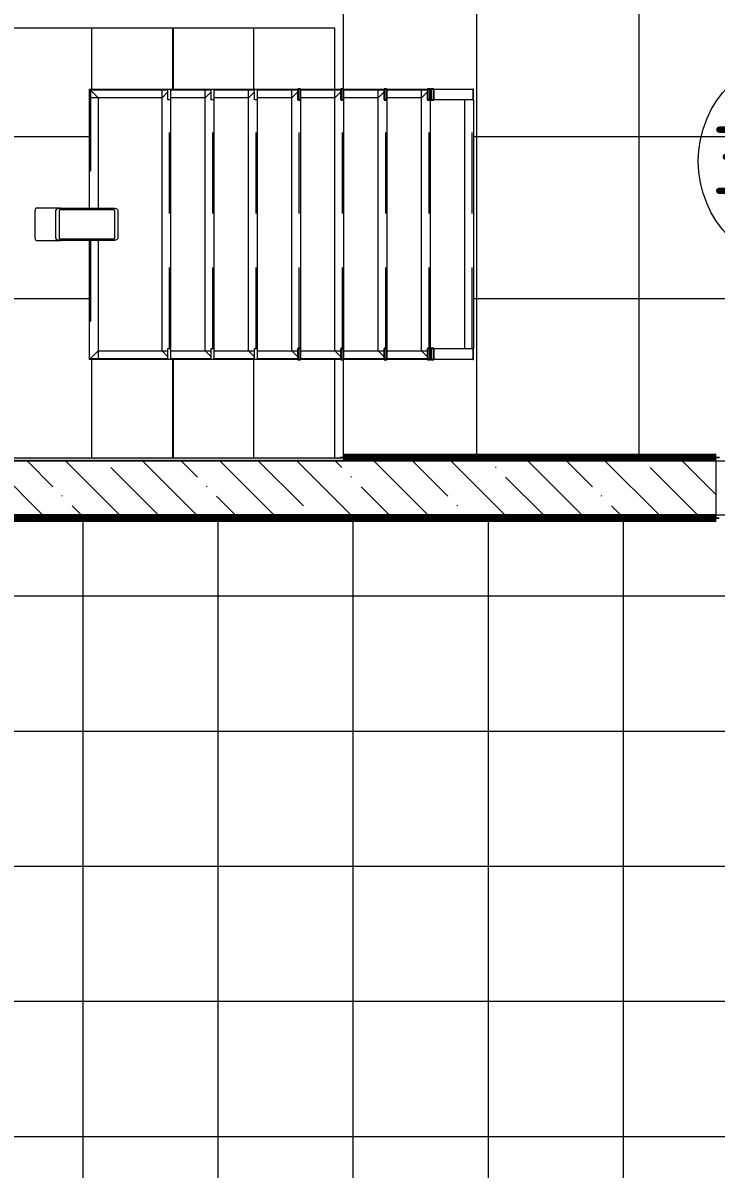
# Model space of a CAD drawing. Header units: millimetres. Extents: x 97 to 215964, y -4577 to 60645.
# Drawn here: x 63293 to 65858, y 52255 to 56495 of the extents above; entities that cross this region are included whole.
import ezdxf

# ---------------------------------------------------------------- set-up
doc = ezdxf.new("R2010")
doc.units = ezdxf.units.MM
for name, pattern in [('ADSK_Линия сетки', [2500, 2000, -250, 0, -250]), ('ADSK_Невидимые', [500, 300, -200]), ('ADSK_Невидимые_2_', [500, 300, -200])]:
    doc.linetypes.add(name, pattern=pattern)
for name, color, linetype, lineweight in [('A-AREA-____-IDEN', 2, 'Continuous', 20), ('A-FLOR-____-OTLN', 192, 'Continuous', 9), ('A-FLOR-____-PATT', 8, 'Continuous', 9), ('A-GENM-____-HDLN', 13, 'ADSK_Невидимые_2_', 9), ('A-GENM-____-MCUT', 13, 'Continuous', 9), ('A-GENM-____-OTLN', 13, 'Continuous', 9), ('A-WALL-____-MCUT', 113, 'Continuous', 9), ('A-WALL-____-PATT', 111, 'Continuous', 9), ('I-WALL-____-OTLN', 2, 'Continuous', 9), ('S-GRID-____-OTLN', 1, 'Continuous', 9), ('S-STRS-____-OTLN', 31, 'Continuous', 9)]:
    doc.layers.add(name, color=color, linetype=linetype, lineweight=lineweight)
doc.styles.add('GOST Common', font='GOST_Common.ttf', dxfattribs={"width": 0.9, "height": 250})
pattern_1 = [(0, (5650, 54875), (0, 600), []), (90, (5650, 54875), (-600, 4e-14), [])]

# ---------------------------------------------------------------- blocks, each defined once
blk = doc.blocks.new('ОМ_Труба_ГОСТ 8639-82 - ОМ_Труба_ГОСТ 8639-82-25160815-О_АИ_ПП_8_400_Целиком')
at = {"layer": 'A-GENM-____-OTLN', "color": 90}
for p, q in [((76465, 54948.6), (76465, 54859.4)), ((76474, 54953.3), (76576, 54953.3)), ((76585, 54859.4), (76585, 54948.6)), ((76474, 54876.6), (76576, 54876.6)), ((76465, 54664.8), (76465, 54859.4)), ((76471, 54859.4), (76471, 54664.8)), ((76576, 54865.2), (76474, 54865.2)), ((76579, 54664.8), (76579, 54859.4)), ((76585, 54859.4), (76585, 54664.8)), ((76474, 54659.1), (76576, 54659.1)), ((76576, 54647.6), (76474, 54647.6))]:
    blk.add_line(p, q, dxfattribs=at)
at = {"layer": 'A-GENM-____-OTLN', "color": 90, "flags": 128}
for points in [[(76465, 54859.4), (76465.2, 54862.8), (76465.7, 54866), (76466.5, 54869), (76467.6, 54871.6), (76469, 54873.7), (76470.6, 54875.3), (76472.2, 54876.3), (76474, 54876.6)], [(76576, 54876.6), (76577.8, 54876.3), (76579.4, 54875.3), (76581, 54873.7), (76582.4, 54871.6), (76583.5, 54869), (76584.3, 54866), (76584.8, 54862.8), (76585, 54859.4)], [(76474, 54865.2), (76473.4, 54865), (76472.9, 54864.7), (76472.3, 54864.2), (76471.9, 54863.5), (76471.5, 54862.6), (76471.2, 54861.6), (76471.1, 54860.5), (76471, 54859.4)], [(76579, 54859.4), (76578.9, 54860.5), (76578.8, 54861.6), (76578.5, 54862.6), (76578.1, 54863.5), (76577.7, 54864.2), (76577.1, 54864.7), (76576.6, 54865), (76576, 54865.2)], [(76474, 54647.6), (76472.2, 54648), (76470.6, 54648.9), (76469, 54650.5), (76467.6, 54652.7), (76466.5, 54655.3), (76465.7, 54658.2), (76465.2, 54661.5), (76465, 54664.8)], [(76471, 54664.8), (76471.1, 54663.7), (76471.2, 54662.6), (76471.5, 54661.6), (76471.9, 54660.8), (76472.3, 54660), (76472.9, 54659.5), (76473.4, 54659.2), (76474, 54659.1)], [(76585, 54664.8), (76584.8, 54661.5), (76584.3, 54658.2), (76583.5, 54655.3), (76582.4, 54652.7), (76581, 54650.5), (76579.4, 54648.9), (76577.8, 54648), (76576, 54647.6)], [(76576, 54659.1), (76576.6, 54659.2), (76577.1, 54659.5), (76577.7, 54660), (76578.1, 54660.8), (76578.5, 54661.6), (76578.8, 54662.6), (76578.9, 54663.7), (76579, 54664.8)]]:
    blk.add_lwpolyline(points, dxfattribs=at)
at = {"layer": 'A-GENM-____-OTLN', "color": 90}
for centre, start_param, end_param in [((76474, 54948.6), 1.570796, 3.141593), ((76576, 54948.6), 0, 1.570796)]:
    blk.add_ellipse(centre, major_axis=(9, 0), ratio=0.524097, start_param=start_param, end_param=end_param, dxfattribs=at)
blk = doc.blocks.new('ОМ_Уголок_ГОСТ 8509-93 - ОМ_Уголок_ГОСТ 8509-93-25102386-О_АИ_ПП_8_400_Целиком')
at = {"layer": 'A-GENM-____-HDLN', "color": 90, "linetype": 'ADSK_Невидимые'}
for p, q in [((4, -4), (440, -4)), ((560, -4), (996, -4))]:
    blk.add_line(p, q, dxfattribs=at)
at = {"layer": 'A-GENM-____-OTLN', "color": 90}
for p, q in [((440, 0), (0, 0)), ((32, -32), (0, 0)), ((32, -32), (440, -32)), ((1000, 0), (560, 0)), ((560, -32), (1000, -32)), ((1000, -32), (1000, 0))]:
    blk.add_line(p, q, dxfattribs=at)
blk = doc.blocks.new('ОМ_Уголок_ГОСТ 8509-93 - ОМ_Уголок_ГОСТ 8509-93-V1-О_АИ_ПП_8_400_Целиком')
at = {"layer": 'A-GENM-____-HDLN', "color": 90, "linetype": 'ADSK_Невидимые'}
blk.add_line((40, -4), (960, -4), dxfattribs=at)
at = {"layer": 'A-GENM-____-OTLN', "color": 90}
for p, q in [((32, -32), (10, -10)), ((32, -32), (1000, -32)), ((960, 0), (40, 0)), ((1000, -32), (1000, -10))]:
    blk.add_line(p, q, dxfattribs=at)
blk = doc.blocks.new('ОМ_Уголок_ГОСТ 8509-93 - ОМ_Уголок_ГОСТ 8509-93-25102387-О_АИ_ПП_8_400_Целиком')
at = {"layer": 'A-GENM-____-HDLN', "color": 90, "linetype": 'ADSK_Невидимые'}
blk.add_line((10, -4), (296, -4), dxfattribs=at)
at = {"layer": 'A-GENM-____-OTLN', "color": 90}
for p, q in [((300, 0), (10, 0)), ((32, -32), (10, -10)), ((32, -32), (300, -32)), ((300, -32), (300, 0))]:
    blk.add_line(p, q, dxfattribs=at)
blk = doc.blocks.new('ОМ_Уголок_ГОСТ 8509-93 - ОМ_Уголок_ГОСТ 8509-93-V2-О_АИ_ПП_8_400_Целиком')
at = {"layer": 'A-GENM-____-HDLN', "color": 90, "linetype": 'ADSK_Невидимые'}
blk.add_line((4, -4), (290, -4), dxfattribs=at)
at = {"layer": 'A-GENM-____-OTLN', "color": 90}
for p, q in [((290, 0), (0, 0)), ((32, -32), (0, 0)), ((32, -32), (290, -32))]:
    blk.add_line(p, q, dxfattribs=at)
blk = doc.blocks.new('ОМ_Уголок_ГОСТ 8509-93 - ОМ_Уголок_ГОСТ 8509-93-V3-О_АИ_ПП_8_400_Целиком')
at = {"layer": 'A-GENM-____-HDLN', "color": 90, "linetype": 'ADSK_Невидимые'}
blk.add_line((10, -4), (160, -4), dxfattribs=at)
at = {"layer": 'A-GENM-____-OTLN', "color": 90}
for p, q in [((160, 0), (10, 0)), ((32, -32), (10, -10)), ((32, -32), (160, -32))]:
    blk.add_line(p, q, dxfattribs=at)
blk = doc.blocks.new('ОМ_Уголок_ГОСТ 8509-93 - ОМ_Уголок_ГОСТ 8509-93-V4-О_АИ_ПП_8_400_Целиком')
at = {"layer": 'A-GENM-____-HDLN', "color": 90, "linetype": 'ADSK_Невидимые'}
blk.add_line((140, -4), (290, -4), dxfattribs=at)
at = {"layer": 'A-GENM-____-OTLN', "color": 90}
for p, q in [((290, 0), (140, 0)), ((140, -32), (290, -32))]:
    blk.add_line(p, q, dxfattribs=at)
blk = doc.blocks.new('ОМ_Уголок_ГОСТ 8509-93 - ОМ_Уголок_ГОСТ 8509-93-V5-О_АИ_ПП_8_400_Целиком')
at = {"layer": 'A-GENM-____-HDLN', "color": 90, "linetype": 'ADSK_Невидимые'}
blk.add_line((40, -4), (960, -4), dxfattribs=at)
at = {"layer": 'A-GENM-____-OTLN', "color": 90}
for p, q in [((960, 0), (40, 0)), ((40, -32), (960, -32))]:
    blk.add_line(p, q, dxfattribs=at)
blk = doc.blocks.new('ОМ_Уголок_ГОСТ 8509-93 - ОМ_Уголок_ГОСТ 8509-93-V6-О_АИ_ПП_8_400_Целиком')
at = {"layer": 'A-GENM-____-HDLN', "color": 90, "linetype": 'ADSK_Невидимые'}
blk.add_line((157.7, -4), (160, -4), dxfattribs=at)
at = {"layer": 'A-GENM-____-OTLN', "color": 90}
for p, q in [((160, 0), (157.7, 0)), ((157.7, -32), (160, -32))]:
    blk.add_line(p, q, dxfattribs=at)
blk = doc.blocks.new('ОМ_Уголок_ГОСТ 8509-93 - ОМ_Уголок_ГОСТ 8509-93-V7-О_АИ_ПП_8_400_Целиком')
at = {"layer": 'A-GENM-____-HDLN', "color": 90, "linetype": 'ADSK_Невидимые'}
blk.add_line((140, -4), (142.3, -4), dxfattribs=at)
at = {"layer": 'A-GENM-____-OTLN', "color": 90}
for p, q in [((142.3, 0), (140, 0)), ((140, -32), (142.3, -32))]:
    blk.add_line(p, q, dxfattribs=at)
blk = doc.blocks.new('ОМ_Полоса_Трапеция прямоугольная_Прокат_ГОСТ 103-2006 - ОМ_Полоса_Трапеция прямоугольная_Прокат_ГОСТ 103-2006-25167889-О_АИ_ПП_8_400_Целиком')
at = {"layer": 'A-GENM-____-OTLN', "color": 90}
for p, q in [((76025, 54462.1), (76065, 54462.1)), ((76025, 54452.1), (76025, 54462.1)), ((76065, 54452.1), (76025, 54452.1)), ((76065, 54462.1), (76065, 54452.1))]:
    blk.add_line(p, q, dxfattribs=at)
blk = doc.blocks.new('ОМ_Полоса_Трапеция прямоугольная_Прокат_ГОСТ 103-2006 - ОМ_Полоса_Трапеция прямоугольная_Прокат_ГОСТ 103-2006-V8-О_АИ_ПП_8_400_Целиком')
at = {"layer": 'A-GENM-____-MCUT', "color": 130, "lineweight": 25}
for p, q in [((76065, 53982.1), (76025, 53982.1)), ((76025, 53982.1), (76025, 53972.1)), ((76065, 53972.1), (76065, 53982.1)), ((76025, 53972.1), (76065, 53972.1))]:
    blk.add_line(p, q, dxfattribs=at)
blk = doc.blocks.new('ОМ_Полоса_Трапеция прямоугольная_Прокат_ГОСТ 103-2006 - ОМ_Полоса_Трапеция прямоугольная_Прокат_ГОСТ 103-2006-V9-О_АИ_ПП_8_400_Целиком')
at = {"layer": 'A-GENM-____-MCUT', "color": 130, "lineweight": 25}
for p, q in [((76065, 53822.1), (76025, 53822.1)), ((76025, 53822.1), (76025, 53812.1)), ((76025, 53812.1), (76065, 53812.1)), ((76065, 53812.1), (76065, 53822.1))]:
    blk.add_line(p, q, dxfattribs=at)
blk = doc.blocks.new('ОМ_Полоса_Трапеция прямоугольная_Прокат_ГОСТ 103-2006 - ОМ_Полоса_Трапеция прямоугольная_Прокат_ГОСТ 103-2006-V10-О_АИ_ПП_8_400_Целиком')
at = {"layer": 'A-GENM-____-MCUT', "color": 130, "lineweight": 25}
for p, q in [((76065, 53662.1), (76025, 53662.1)), ((76025, 53662.1), (76025, 53652.1)), ((76025, 53652.1), (76065, 53652.1)), ((76065, 53652.1), (76065, 53662.1))]:
    blk.add_line(p, q, dxfattribs=at)
blk = doc.blocks.new('ОМ_Полоса_Трапеция прямоугольная_Прокат_ГОСТ 103-2006 - ОМ_Полоса_Трапеция прямоугольная_Прокат_ГОСТ 103-2006-V11-О_АИ_ПП_8_400_Целиком')
at = {"layer": 'A-GENM-____-MCUT', "color": 130, "lineweight": 25}
for p, q in [((76065, 53502.1), (76025, 53502.1)), ((76025, 53502.1), (76025, 53492.1)), ((76025, 53492.1), (76065, 53492.1)), ((76065, 53492.1), (76065, 53502.1))]:
    blk.add_line(p, q, dxfattribs=at)
blk = doc.blocks.new('ОМ_Полоса_Прокат_ГОСТ 103-2006 - ОМ_Полоса_Прокат_ГОСТ 103-2006-25164144-О_АИ_ПП_8_400_Целиком')
at = {"layer": 'A-GENM-____-OTLN', "color": 90}
for p, q in [((76025, 53333.6), (76025, 53332.1)), ((76025, 53332.1), (76065, 53332.1)), ((76065, 53332.1), (76065, 53333.6))]:
    blk.add_line(p, q, dxfattribs=at)
blk = doc.blocks.new('ОМ_Полоса_Прокат_ГОСТ 103-2006 - ОМ_Полоса_Прокат_ГОСТ 103-2006-37318159-О_АИ_ПП_8_400_Целиком')
at = {"layer": 'A-GENM-____-MCUT', "color": 130, "lineweight": 25}
for p, q in [((76065, 53489.8), (76025, 53489.8)), ((76025, 53489.8), (76025, 53478.1)), ((76025, 53478.1), (76065, 53478.1)), ((76065, 53478.1), (76065, 53489.8))]:
    blk.add_line(p, q, dxfattribs=at)
at = {"layer": 'A-GENM-____-OTLN', "color": 90}
for p, q in [((76025, 53333.6), (76025, 53478.1)), ((76065, 53478.1), (76065, 53333.6)), ((76065, 53333.6), (76025, 53333.6))]:
    blk.add_line(p, q, dxfattribs=at)
blk = doc.blocks.new('ОМ_Полоса_Трапеция прямоугольная_Прокат_ГОСТ 103-2006 - ОМ_Полоса_Трапеция прямоугольная_Прокат_ГОСТ 103-2006-25167845-О_АИ_ПП_8_400_Целиком')
at = {"layer": 'A-GENM-____-OTLN', "color": 90}
for p, q in [((76985, 54452.1), (76985, 54462.1)), ((76985, 54462.1), (77025, 54462.1)), ((77025, 54452.1), (76985, 54452.1)), ((77025, 54462.1), (77025, 54452.1))]:
    blk.add_line(p, q, dxfattribs=at)
blk = doc.blocks.new('ОМ_Полоса_Трапеция прямоугольная_Прокат_ГОСТ 103-2006 - ОМ_Полоса_Трапеция прямоугольная_Прокат_ГОСТ 103-2006-V12-О_АИ_ПП_8_400_Целиком')
at = {"layer": 'A-GENM-____-MCUT', "color": 130, "lineweight": 25}
for p, q in [((76985, 53982.1), (76985, 53972.1)), ((77025, 53982.1), (76985, 53982.1)), ((77025, 53972.1), (77025, 53982.1)), ((76985, 53972.1), (77025, 53972.1))]:
    blk.add_line(p, q, dxfattribs=at)
blk = doc.blocks.new('ОМ_Полоса_Трапеция прямоугольная_Прокат_ГОСТ 103-2006 - ОМ_Полоса_Трапеция прямоугольная_Прокат_ГОСТ 103-2006-V13-О_АИ_ПП_8_400_Целиком')
at = {"layer": 'A-GENM-____-MCUT', "color": 130, "lineweight": 25}
for p, q in [((76985, 53822.1), (76985, 53812.1)), ((77025, 53822.1), (76985, 53822.1)), ((76985, 53812.1), (77025, 53812.1)), ((77025, 53812.1), (77025, 53822.1))]:
    blk.add_line(p, q, dxfattribs=at)
blk = doc.blocks.new('ОМ_Полоса_Трапеция прямоугольная_Прокат_ГОСТ 103-2006 - ОМ_Полоса_Трапеция прямоугольная_Прокат_ГОСТ 103-2006-V14-О_АИ_ПП_8_400_Целиком')
at = {"layer": 'A-GENM-____-MCUT', "color": 130, "lineweight": 25}
for p, q in [((76985, 53662.1), (76985, 53652.1)), ((77025, 53662.1), (76985, 53662.1)), ((76985, 53652.1), (77025, 53652.1)), ((77025, 53652.1), (77025, 53662.1))]:
    blk.add_line(p, q, dxfattribs=at)
blk = doc.blocks.new('ОМ_Полоса_Трапеция прямоугольная_Прокат_ГОСТ 103-2006 - ОМ_Полоса_Трапеция прямоугольная_Прокат_ГОСТ 103-2006-V15-О_АИ_ПП_8_400_Целиком')
at = {"layer": 'A-GENM-____-MCUT', "color": 130, "lineweight": 25}
for p, q in [((76985, 53502.1), (76985, 53492.1)), ((77025, 53502.1), (76985, 53502.1)), ((76985, 53492.1), (77025, 53492.1)), ((77025, 53492.1), (77025, 53502.1))]:
    blk.add_line(p, q, dxfattribs=at)
blk = doc.blocks.new('ОМ_Полоса_Прокат_ГОСТ 103-2006 - ОМ_Полоса_Прокат_ГОСТ 103-2006-25164100-О_АИ_ПП_8_400_Целиком')
at = {"layer": 'A-GENM-____-OTLN', "color": 90}
for p, q in [((76985, 53333.6), (76985, 53332.1)), ((76985, 53332.1), (77025, 53332.1)), ((77025, 53332.1), (77025, 53333.6))]:
    blk.add_line(p, q, dxfattribs=at)
blk = doc.blocks.new('ОМ_Полоса_Прокат_ГОСТ 103-2006 - ОМ_Полоса_Прокат_ГОСТ 103-2006-37318203-О_АИ_ПП_8_400_Целиком')
at = {"layer": 'A-GENM-____-MCUT', "color": 130, "lineweight": 25}
for p, q in [((76985, 53489.8), (76985, 53478.1)), ((77025, 53489.8), (76985, 53489.8)), ((76985, 53478.1), (77025, 53478.1)), ((77025, 53478.1), (77025, 53489.8))]:
    blk.add_line(p, q, dxfattribs=at)
at = {"layer": 'A-GENM-____-OTLN', "color": 90}
for p, q in [((76985, 53333.6), (76985, 53478.1)), ((77025, 53478.1), (77025, 53333.6)), ((77025, 53333.6), (76985, 53333.6))]:
    blk.add_line(p, q, dxfattribs=at)
blk = doc.blocks.new('0083_СОШ675_АР_R22_rvt-1-О_АИ_ПП_8_400_Целиком')
at = {"layer": 'A-WALL-____-PATT', "lineweight": 5}
h = blk.add_hatch(dxfattribs=at)
h.set_pattern_fill('FP_8', color=10, style=0, pattern_type=2)
h.set_pattern_definition([(135, (0, 0), (-142.5612, -142.5612), []), (135, (142.56, 0), (-142.5612, -142.5612), [252.016, -50.403, 3.353, -47.05])])
h.paths.add_polyline_path([(8700, 54675), (8900, 54675), (8900, 54875), (8700, 54875), (8700, 54838.6)])
h.paths.add_polyline_path([(7060, 54675), (7060, 54875), (-200, 54875), (-200, 54675), (7024.3, 54675)])
at = {"layer": 'S-STRS-____-OTLN', "lineweight": 5}
h = blk.add_hatch(dxfattribs=at)
h.set_pattern_fill('FP_19', color=256, style=0, pattern_type=2)
h.set_pattern_definition(pattern_1)
h.paths.add_polyline_path([(4450, 54885), (4750, 54885), (4750, 55250), (4742.1, 55250), (4742.1, 55690), (4543.9, 55690.7), (4542.3, 55692.6), (4540.9, 55699), (4541.8, 55806), (4544.4, 55809.7), (4545.6, 55810), (4742.1, 55810), (4742.1, 56250), (4750, 56250), (4750, 56475), (4450, 56475)])
h = blk.add_hatch(dxfattribs=at)
h.set_pattern_fill('FP_19', color=256, style=0, pattern_type=2)
h.set_pattern_definition(pattern_1)
h.paths.add_polyline_path([(5027.1, 54885), (5050, 54885), (5050, 55250), (4750, 55250), (4750, 54885), (5010.1, 54885)])
h.paths.add_polyline_path([(4934.1, 56250), (5050, 56250), (5050, 56475), (4750, 56475), (4750, 56250), (4917.1, 56250)])
h = blk.add_hatch(dxfattribs=at)
h.set_pattern_fill('FP_19', color=256, style=0, pattern_type=2)
h.set_pattern_definition(pattern_1)
h.paths.add_polyline_path([(5192.1, 54885), (5350, 54885), (5350, 55250), (5050, 55250), (5050, 54885), (5187.1, 54885)])
h.paths.add_polyline_path([(5237.1, 56250), (5350, 56250), (5350, 56475), (5050, 56475), (5050, 56250), (5222.1, 56250)])
h = blk.add_hatch(dxfattribs=at)
h.set_pattern_fill('FP_19', color=256, style=0, pattern_type=2)
h.set_pattern_definition(pattern_1)
h.paths.add_polyline_path([(5490.1, 54885), (5650, 54885), (5650, 55250), (5350, 55250), (5350, 54885), (5452.1, 54885)])
h.paths.add_polyline_path([(5542.1, 56250), (5650, 56250), (5650, 56475), (5350, 56475), (5350, 56250), (5522.1, 56250)])
at = {"layer": 'A-WALL-____-MCUT', "color": 50, "lineweight": 13}
for p, q in [((7060, 54875), (0, 54875)), ((7060, 54675), (7060, 54875)), ((-200, 54675), (7060, 54675))]:
    blk.add_line(p, q, dxfattribs=at)
at = {"layer": 'S-STRS-____-OTLN', "color": 10, "lineweight": 5}
for p, q in [((4750, 56475), (4450, 56475)), ((5050, 56475), (4750, 56475)), ((4750, 56250), (4750, 56475)), ((4750, 56250), (4750, 56475)), ((5350, 56475), (5050, 56475)), ((5050, 56250), (5050, 56475)), ((5050, 56250), (5050, 56475)), ((5650, 56475), (5350, 56475)), ((5350, 56250), (5350, 56475)), ((5350, 56250), (5350, 56475)), ((5650, 56250), (5650, 56475)), ((5650, 56250), (5650, 56475)), ((4750, 54885), (4750, 55250)), ((4750, 54885), (4750, 55250)), ((5050, 54885), (5050, 55250)), ((5050, 54885), (5050, 55250)), ((5350, 54885), (5350, 55250)), ((5350, 54885), (5350, 55250)), ((5650, 54885), (5650, 55250)), ((5650, 54885), (5650, 55250))]:
    blk.add_line(p, q, dxfattribs=at)
at = {"layer": 'A-GENM-____-OTLN', "color": 90, "lineweight": 9, "extrusion": (0, 0, -1)}
for name, p, rotation in [('ОМ_Уголок_ГОСТ 8509-93 - ОМ_Уголок_ГОСТ 8509-93-25102386-О_АИ_ПП_8_400_Целиком', (-4742.1, 56250), 269.9999999999998), ('ОМ_Уголок_ГОСТ 8509-93 - ОМ_Уголок_ГОСТ 8509-93-V1-О_АИ_ПП_8_400_Целиком', (-5042.1, 55250), 89.99999999999959), ('ОМ_Уголок_ГОСТ 8509-93 - ОМ_Уголок_ГОСТ 8509-93-V1-О_АИ_ПП_8_400_Целиком', (-5202.1, 55250), 89.99999999999959), ('ОМ_Уголок_ГОСТ 8509-93 - ОМ_Уголок_ГОСТ 8509-93-V1-О_АИ_ПП_8_400_Целиком', (-5362.1, 55250), 89.99999999999959), ('ОМ_Уголок_ГОСТ 8509-93 - ОМ_Уголок_ГОСТ 8509-93-V1-О_АИ_ПП_8_400_Целиком', (-5522.1, 55250), 89.99999999999959), ('ОМ_Уголок_ГОСТ 8509-93 - ОМ_Уголок_ГОСТ 8509-93-V1-О_АИ_ПП_8_400_Целиком', (-5682.1, 55250), 89.99999999999959), ('ОМ_Уголок_ГОСТ 8509-93 - ОМ_Уголок_ГОСТ 8509-93-V1-О_АИ_ПП_8_400_Целиком', (-5842.1, 55250), 89.99999999999959), ('ОМ_Уголок_ГОСТ 8509-93 - ОМ_Уголок_ГОСТ 8509-93-V1-О_АИ_ПП_8_400_Целиком', (-6002.1, 55250), 89.99999999999959), ('ОМ_Уголок_ГОСТ 8509-93 - ОМ_Уголок_ГОСТ 8509-93-V5-О_АИ_ПП_8_400_Целиком', (-6162.1, 55250), 89.99999999999959), ('ОМ_Уголок_ГОСТ 8509-93 - ОМ_Уголок_ГОСТ 8509-93-V2-О_АИ_ПП_8_400_Целиком', (-4742.1, 55250), 180), ('ОМ_Уголок_ГОСТ 8509-93 - ОМ_Уголок_ГОСТ 8509-93-V4-О_АИ_ПП_8_400_Целиком', (-4902.1, 55250), 180), ('ОМ_Уголок_ГОСТ 8509-93 - ОМ_Уголок_ГОСТ 8509-93-V4-О_АИ_ПП_8_400_Целиком', (-5062.1, 55250), 180), ('ОМ_Уголок_ГОСТ 8509-93 - ОМ_Уголок_ГОСТ 8509-93-V4-О_АИ_ПП_8_400_Целиком', (-5222.1, 55250), 180), ('ОМ_Уголок_ГОСТ 8509-93 - ОМ_Уголок_ГОСТ 8509-93-V4-О_АИ_ПП_8_400_Целиком', (-5382.1, 55250), 180), ('ОМ_Уголок_ГОСТ 8509-93 - ОМ_Уголок_ГОСТ 8509-93-V4-О_АИ_ПП_8_400_Целиком', (-5542.1, 55250), 180), ('ОМ_Уголок_ГОСТ 8509-93 - ОМ_Уголок_ГОСТ 8509-93-V4-О_АИ_ПП_8_400_Целиком', (-5702.1, 55250), 180), ('ОМ_Уголок_ГОСТ 8509-93 - ОМ_Уголок_ГОСТ 8509-93-V7-О_АИ_ПП_8_400_Целиком', (-5862.1, 55250), 180)]:
    blk.add_blockref(name, p, dxfattribs=dict(at, rotation=rotation))
for name, p in [('ОМ_Уголок_ГОСТ 8509-93 - ОМ_Уголок_ГОСТ 8509-93-25102387-О_АИ_ПП_8_400_Целиком', (-5042.1, 56250)), ('ОМ_Уголок_ГОСТ 8509-93 - ОМ_Уголок_ГОСТ 8509-93-V3-О_АИ_ПП_8_400_Целиком', (-5202.1, 56250)), ('ОМ_Уголок_ГОСТ 8509-93 - ОМ_Уголок_ГОСТ 8509-93-V3-О_АИ_ПП_8_400_Целиком', (-5362.1, 56250)), ('ОМ_Уголок_ГОСТ 8509-93 - ОМ_Уголок_ГОСТ 8509-93-V3-О_АИ_ПП_8_400_Целиком', (-5522.1, 56250)), ('ОМ_Уголок_ГОСТ 8509-93 - ОМ_Уголок_ГОСТ 8509-93-V3-О_АИ_ПП_8_400_Целиком', (-5682.1, 56250)), ('ОМ_Уголок_ГОСТ 8509-93 - ОМ_Уголок_ГОСТ 8509-93-V3-О_АИ_ПП_8_400_Целиком', (-5842.1, 56250)), ('ОМ_Уголок_ГОСТ 8509-93 - ОМ_Уголок_ГОСТ 8509-93-V3-О_АИ_ПП_8_400_Целиком', (-6002.1, 56250)), ('ОМ_Уголок_ГОСТ 8509-93 - ОМ_Уголок_ГОСТ 8509-93-V6-О_АИ_ПП_8_400_Целиком', (-6162.1, 56250))]:
    blk.add_blockref(name, p, dxfattribs=at)
at = {"layer": 'A-GENM-____-OTLN', "color": 90, "lineweight": 9, "rotation": 89.99999999999997}
for name, p in [('ОМ_Полоса_Трапеция прямоугольная_Прокат_ГОСТ 103-2006 - ОМ_Полоса_Трапеция прямоугольная_Прокат_ГОСТ 103-2006-25167845-О_АИ_ПП_8_400_Целиком', (59494.2, -20775)), ('ОМ_Полоса_Трапеция прямоугольная_Прокат_ГОСТ 103-2006 - ОМ_Полоса_Трапеция прямоугольная_Прокат_ГОСТ 103-2006-25167845-О_АИ_ПП_8_400_Целиком', (59654.2, -20775)), ('ОМ_Полоса_Трапеция прямоугольная_Прокат_ГОСТ 103-2006 - ОМ_Полоса_Трапеция прямоугольная_Прокат_ГОСТ 103-2006-25167845-О_АИ_ПП_8_400_Целиком', (59814.2, -20775)), ('ОМ_Полоса_Трапеция прямоугольная_Прокат_ГОСТ 103-2006 - ОМ_Полоса_Трапеция прямоугольная_Прокат_ГОСТ 103-2006-V12-О_АИ_ПП_8_400_Целиком', (59494.2, -20775)), ('ОМ_Полоса_Трапеция прямоугольная_Прокат_ГОСТ 103-2006 - ОМ_Полоса_Трапеция прямоугольная_Прокат_ГОСТ 103-2006-V13-О_АИ_ПП_8_400_Целиком', (59494.2, -20775)), ('ОМ_Полоса_Трапеция прямоугольная_Прокат_ГОСТ 103-2006 - ОМ_Полоса_Трапеция прямоугольная_Прокат_ГОСТ 103-2006-V14-О_АИ_ПП_8_400_Целиком', (59494.2, -20775)), ('ОМ_Полоса_Трапеция прямоугольная_Прокат_ГОСТ 103-2006 - ОМ_Полоса_Трапеция прямоугольная_Прокат_ГОСТ 103-2006-V15-О_АИ_ПП_8_400_Целиком', (59494.2, -20775)), ('ОМ_Полоса_Прокат_ГОСТ 103-2006 - ОМ_Полоса_Прокат_ГОСТ 103-2006-37318203-О_АИ_ПП_8_400_Целиком', (59494.2, -20775)), ('ОМ_Полоса_Прокат_ГОСТ 103-2006 - ОМ_Полоса_Прокат_ГОСТ 103-2006-25164100-О_АИ_ПП_8_400_Целиком', (59494.2, -20775)), ('ОМ_Труба_ГОСТ 8639-82 - ОМ_Труба_ГОСТ 8639-82-25160815-О_АИ_ПП_8_400_Целиком', (59494.2, -20775)), ('ОМ_Полоса_Трапеция прямоугольная_Прокат_ГОСТ 103-2006 - ОМ_Полоса_Трапеция прямоугольная_Прокат_ГОСТ 103-2006-25167889-О_АИ_ПП_8_400_Целиком', (59494.2, -20775)), ('ОМ_Полоса_Трапеция прямоугольная_Прокат_ГОСТ 103-2006 - ОМ_Полоса_Трапеция прямоугольная_Прокат_ГОСТ 103-2006-25167889-О_АИ_ПП_8_400_Целиком', (59654.2, -20775)), ('ОМ_Полоса_Трапеция прямоугольная_Прокат_ГОСТ 103-2006 - ОМ_Полоса_Трапеция прямоугольная_Прокат_ГОСТ 103-2006-25167889-О_АИ_ПП_8_400_Целиком', (59814.2, -20775)), ('ОМ_Полоса_Трапеция прямоугольная_Прокат_ГОСТ 103-2006 - ОМ_Полоса_Трапеция прямоугольная_Прокат_ГОСТ 103-2006-V8-О_АИ_ПП_8_400_Целиком', (59494.2, -20775)), ('ОМ_Полоса_Трапеция прямоугольная_Прокат_ГОСТ 103-2006 - ОМ_Полоса_Трапеция прямоугольная_Прокат_ГОСТ 103-2006-V9-О_АИ_ПП_8_400_Целиком', (59494.2, -20775)), ('ОМ_Полоса_Трапеция прямоугольная_Прокат_ГОСТ 103-2006 - ОМ_Полоса_Трапеция прямоугольная_Прокат_ГОСТ 103-2006-V10-О_АИ_ПП_8_400_Целиком', (59494.2, -20775)), ('ОМ_Полоса_Трапеция прямоугольная_Прокат_ГОСТ 103-2006 - ОМ_Полоса_Трапеция прямоугольная_Прокат_ГОСТ 103-2006-V11-О_АИ_ПП_8_400_Целиком', (59494.2, -20775)), ('ОМ_Полоса_Прокат_ГОСТ 103-2006 - ОМ_Полоса_Прокат_ГОСТ 103-2006-37318159-О_АИ_ПП_8_400_Целиком', (59494.2, -20775)), ('ОМ_Полоса_Прокат_ГОСТ 103-2006 - ОМ_Полоса_Прокат_ГОСТ 103-2006-25164144-О_АИ_ПП_8_400_Целиком', (59494.2, -20775))]:
    blk.add_blockref(name, p, dxfattribs=at)
blk = doc.blocks.new('ADSK_Марка_Помещение_ОдноЗначение - Номер-159740-О_АИ_ПП_8_400_Целиком')
at = {"layer": 'A-AREA-____-IDEN'}
blk.add_circle((0, 0), 4, dxfattribs=at)

msp = doc.modelspace()

# ---------------------------------------------------------------- hatches: boundary and pattern name
at = {"layer": 'A-FLOR-____-PATT'}
h = msp.add_hatch(dxfattribs=at)
h.set_pattern_fill('FP_198', color=256, style=0, pattern_type=2)
h.set_pattern_definition([(0, (75015.37, 54875), (0, 500), []), (90, (75015.37, 54875), (-500, 3e-14), [])])
h.paths.add_polyline_path([(67497.865903, 54675.000586), (67497.865903, 54874.998278), (65857.887824, 54874.997327), (65857.887824, 54675)])
h.paths.add_polyline_path([(58997.877039, 51374.999414), (61497.865903, 51375), (61497.865903, 51390), (73547.909746, 51390), (73547.909746, 51375), (76047.909746, 51374.999414), (76047.909746, 51390), (76847.887824, 51390), (76847.887824, 51375), (79347.887824, 51374.999414), (79347.887824, 51390), (85947.887824, 51390), (85947.887824, 51375), (88447.887824, 51375), (88447.887824, 51390), (91217.865903, 51390), (91217.865903, 51674.999707), (91232.865903, 51674.999707), (91232.865903, 54374.999707), (91217.865903, 54374.999707), (91217.865903, 54660.000586), (87567.865903, 54660.267855), (87567.865903, 54675.000586), (87572.865903, 54675.000586), (87572.727233, 54875), (86072.887824, 54875), (86072.865903, 54675), (86067.865903, 54675), (86067.865903, 54660.000586), (83722.865903, 54660.000586), (83722.865903, 54665.000586), (83712.865903, 54665.000586), (83712.865903, 54675.000586), (83707.865903, 54675), (83707.865903, 57260), (82952.865903, 57260), (82952.865903, 57265), (82942.865903, 57265), (82942.865903, 57274.999414), (82937.865903, 57274.999414), (82937.865903, 58360), (81472.865903, 58360), (81472.865903, 58199.999414), (81454.865903, 58199.999414), (81454.865903, 58160.000586), (81449.865903, 58160.000586), (81449.865903, 58150.000586), (81439.865903, 58150.000586), (81439.865903, 58145.000586), (81212.865903, 58145.000586), (81212.865903, 58064.999414), (81197.887824, 58064.999414), (81197.887824, 57014.999414), (81212.865903, 57014.999414), (81212.865903, 54675), (81207.865903, 54675), (81207.865903, 54665.000586), (81197.865903, 54665.000586), (81196.736835, 54660.000586), (77670.156824, 54660.000586), (77670.156824, 54655.000586), (77168.506824, 54655.000586), (77168.506824, 54660.000586), (74557.887824, 54660.000586), (74557.887824, 54675), (74547.903648, 54675), (74547.903648, 54795), (73507.887824, 54793.858951), (73507.887824, 54660.000586), (72397.903648, 54660.000586), (72397.347315, 54665.000586), (72387.903648, 54665.000586), (72387.903648, 54675), (72382.903648, 54675), (72382.903648, 58274.820414), (72127.634255, 58274.820414), (72127.634255, 58360.000586), (68167.882899, 58360.000586), (68167.882899, 58274.820414), (67912.865903, 58274.820414), (67912.865903, 54675), (67907.865903, 54675), (67907.865903, 54665.000586), (67897.865903, 54665.000586), (67897.865903, 54660.000586), (67497.887824, 54660.000586), (67497.861097, 54675.000586), (65857.887824, 54675), (65857.887824, 54660.000586), (58897.865903, 54660.000586), (58897.865903, 54389.998828), (58812.865903, 54389.998828), (58812.865903, 51625.272332), (58897.865903, 51625.272332), (58897.865903, 51390), (58997.865903, 51390), (58997.865903, 51375)])
h.paths.add_polyline_path([(62072.865903, 51374.999414), (62072.858467, 51375), (62048.935421, 51374.999414)])
h.paths.add_polyline_path([(63827.596882, 51374.999414), (63827.593201, 51375), (63707.596601, 51375)])
h.paths.add_polyline_path([(77430.135801, 54335.471708), (77435.222154, 54336.294976), (77429.272738, 54336.033665)])
h.paths.add_polyline_path([(77273.859773, 54485.215954), (77273.635801, 54492.477542), (77273.221587, 54492.477542), (77273.4413, 54489.977542)])
h.paths.add_polyline_path([(77587.050015, 54492.477542), (77585.635801, 54492.477542), (77586.828614, 54489.977542)])
h.paths.add_polyline_path([(77450.440711, 54336.790443), (77450.258982, 54337.478492), (77450.258982, 54336.796702)])
h.paths.add_polyline_path([(77430.135801, 54335.471708), (77404.811487, 54337.655731), (77387.175338, 54341.54585), (77363.928848, 54350.095785), (77344.334525, 54361.111481), (77327.362527, 54374.705094), (77307.824774, 54393.658277), (77301.646812, 54403.413831), (77289.14902, 54424.103452), (77276.792628, 54462.292771), (77273.975924, 54478.461488), (77272.635801, 54608.303456), (77273.635801, 54654.977542), (77587.635801, 54653.977542), (77587.010868, 54482.669965), (77580.558337, 54448.74092), (77578.729019, 54441.887602), (77573.294833, 54428.727542), (77566.01572, 54414.727542), (77557.597718, 54400.529333), (77552.446828, 54394.560594), (77546.268867, 54386.734718), (77538.719585, 54379.497471), (77532.039629, 54373.004497), (77523.0402, 54366.296943), (77515.937077, 54360.991355), (77505.832609, 54355.289784), (77495.57831, 54349.684638), (77486.181688, 54345.473086), (77485.365193, 54346.159705), (77460.320572, 54338.509404), (77440.197391, 54335.888761), (77431.462427, 54335.526697)])
h.paths.add_polyline_path([(77389.662411, 54340.761056), (77391.929981, 54340.874159), (77389.662411, 54342.294384), (77386.371493, 54342.276076), (77389.474143, 54340.847728)])
h.paths.add_polyline_path([(77462.397563, 54374.126093), (77473.431297, 54377.404099), (77464.032543, 54374.711079)])
h.paths.add_polyline_path([(77364.170136, 54388.846654), (77360.920678, 54391.910018), (77363.381013, 54389.43687)])
h.paths.add_polyline_path([(77334.408219, 54417.099697), (77323.505902, 54438.284871), (77316.009019, 54450.538922), (77324.622803, 54431.232582), (77330.463587, 54422.862044), (77333.7616, 54418.044282)])
h.paths.add_polyline_path([(77333.053762, 54419.443312), (77324.047689, 54433.548522), (77317.156322, 54448.93031), (77318.029386, 54448.93031), (77332.661396, 54420.213373)])
h.paths.add_polyline_path([(77530.581242, 54422.862044), (77540.001397, 54440.063502), (77534.518545, 54430.386823), (77530.952332, 54424.323981)])
h.paths.add_polyline_path([(77538.063723, 54435.674534), (77539.306435, 54436.169407), (77538.350527, 54436.113709)])
h.paths.add_polyline_path([(77544.564709, 54451.134162), (77544.488503, 54453.137186), (77544.799473, 54452.231181)])
h.paths.add_polyline_path([(77450.582501, 54460.53943), (77447.535801, 54459.839858), (77449.405958, 54459.989488)])
h.paths.add_polyline_path([(77448.532291, 54458.113886), (77460.496891, 54471.581052), (77453.904643, 54463.771943), (77449.262304, 54458.977542)])
h.paths.add_polyline_path([(77406.528666, 54464.194831), (77399.641864, 54473.907097), (77400.950598, 54470.796993), (77406.366959, 54464.386226)])
h.paths.add_polyline_path([(77430.135801, 54454.594235), (77439.048989, 54455.572843), (77433.90108, 54455.383619), (77422.235086, 54455.849076), (77414.087905, 54458.977542), (77421.51818, 54455.493646), (77428.219531, 54454.664079), (77429.321752, 54454.623905)])
h.paths.add_polyline_path([(77465.700608, 54489.977542), (77464.945256, 54490.012829), (77464.95702, 54493.561658)])
h.paths.add_polyline_path([(77460.629738, 54507.609083), (77460.629738, 54506.047987), (77460.680935, 54507.377542)])
h.paths.add_polyline_path([(77460.922729, 54472.176595), (77464.963385, 54484.493328), (77465.203389, 54493.676358), (77462.204425, 54507.609083), (77464.933223, 54493.676358), (77464.129591, 54480.398015), (77460.938741, 54472.224641)])
h.paths.add_polyline_path([(77409.689101, 54519.415654), (77412.735801, 54520.115226), (77409.907292, 54519.517641)])
h.paths.add_polyline_path([(77544.850392, 54527.896082), (77535.648799, 54548.722503), (77529.808015, 54557.09304), (77529.980673, 54555.051087), (77544.262583, 54528.955999)])
h.paths.add_polyline_path([(77455.171732, 54515.013473), (77443.282308, 54523.247927), (77432.052071, 54525.291005), (77421.928807, 54524.571465), (77426.370521, 54524.571465), (77438.036516, 54524.106008), (77446.183697, 54520.977542), (77455.088321, 54515.057069)])
h.paths.add_polyline_path([(77313.369965, 54521.444943), (77314.869338, 54523.914644), (77313.445349, 54521.682875)])
h.paths.add_polyline_path([(77544.262583, 54527.059581), (77531.479026, 54554.570289), (77541.863712, 54535.422629), (77544.020547, 54527.896082)])
h.paths.add_polyline_path([(77343.51522, 54576.598123), (77348.885554, 54580.422629), (77345.379194, 54578.0284)])
h.paths.add_polyline_path([(77357.537967, 54586.624205), (77351.820623, 54582.971082), (77356.895713, 54586.192763)])
h.paths.add_polyline_path([(77377.470978, 54598.705996), (77381.14273, 54599.843138), (77377.710198, 54598.803489)])
h.paths.add_polyline_path([(77475.816828, 54601.552235), (77465.119381, 54605.244005), (77473.339293, 54602.336689), (77475.580888, 54601.62694)])
h.paths.add_polyline_path([(77454.45864, 54608.234346), (77443.111565, 54610.76925), (77454.142963, 54608.303456)])
h = msp.add_hatch(dxfattribs=at)
h.set_pattern_fill('FP_165', color=256, style=0, pattern_type=2)
h.set_pattern_definition([(90, (63772.9, 56675), (-600, 4e-14), []), (180, (63772.9, 56675), (-7e-14, -600), [])])
h.paths.add_polyline_path([(67497.887824, 54875.004644), (67497.909746, 54875.004644), (67497.909746, 54890.000586), (67682.887824, 54890.000586), (67682.887824, 58360), (64447.915369, 58360), (64447.915369, 56775.004058), (64477.887824, 56775.004058), (64477.887824, 56249.999414), (64959.99919, 56249.999414), (64959.99919, 55249.999414), (64477.887824, 55249.999414), (64477.887824, 54890.000586), (65857.887824, 54890.000586), (65857.909746, 54875.004644)])
at = {"layer": 'A-WALL-____-PATT'}
h = msp.add_hatch(color=7, dxfattribs=at)
h.paths.add_polyline_path([(67497.909746, 54875.000586), (67697.887824, 54875.000586), (67697.887824, 54885.000586), (67497.909746, 54885.000586)])
h.paths.add_polyline_path([(65857.909746, 54875.000586), (65857.909746, 54885.000586), (58797.887824, 54885.000586), (58797.887824, 54875.000586), (65822.215017, 54875.000586)])
msp.add_hatch(color=7, dxfattribs=at).paths.add_polyline_path([(65602.865903, 54665.000586), (65602.865903, 54675.000586), (58802.865903, 54675.000586), (58802.865903, 54665.000586), (63306.695286, 54665.000586)])
h = msp.add_hatch(color=7, dxfattribs=at)
h.paths.add_polyline_path([(67497.887824, 54665.000586), (67907.865903, 54665.000586), (67907.865903, 54675.000586), (67497.887824, 54675.000586)])
h.paths.add_polyline_path([(65602.865903, 54665.000586), (65857.887824, 54665.000586), (65857.887824, 54675.000586), (65602.865903, 54675.000586)])

# ---------------------------------------------------------------- linework, layer by layer
at = {"layer": 'A-FLOR-____-OTLN'}
for p, q in [((64477.887824, 56775.004058), (64477.887824, 56249.999414)), ((64477.887824, 55249.999414), (64477.887824, 54890.000586))]:
    msp.add_line(p, q, dxfattribs=at)
at = {"layer": 'A-WALL-____-MCUT', "color": 7}
for p, q in [((58797.887824, 54875.000586), (65857.909746, 54875.000586)), ((65857.909746, 54885.000586), (58807.887824, 54885.000586)), ((65857.887824, 54675.000586), (58802.865903, 54675.000586)), ((58807.865903, 54665.000586), (65857.887824, 54665.000586)), ((65857.887824, 54665.000586), (65857.887824, 54675.000586))]:
    msp.add_line(p, q, dxfattribs=at)
at = {"layer": 'A-WALL-____-MCUT'}
msp.add_line((65602.865903, 54675.000586), (65602.865903, 54665.000586), dxfattribs=at)
at = {"layer": 'I-WALL-____-OTLN', "color": 20, "lineweight": 90}
for p, q in [((64477.887824, 54890.000586), (65857.887824, 54890.000586)), ((64477.887824, 54890.000586), (64477.887824, 54885.000586)), ((65857.887824, 54890.000586), (65857.887824, 54885.000586))]:
    msp.add_line(p, q, dxfattribs=at)
at = {"layer": 'I-WALL-____-OTLN', "color": 5, "lineweight": 90}
for q in [(58812.865903, 54660.000586), (65857.887824, 54665.000586)]:
    msp.add_line((65857.887824, 54660.000586), q, dxfattribs=at)
at = {"layer": 'S-GRID-____-OTLN', "linetype": 'ADSK_Линия сетки'}
msp.add_line((55228.336609, 54675.000586), (215146.441901, 54675.000586), dxfattribs=at)

# ---------------------------------------------------------------- block references
at = {"color": 250, "lineweight": 5}
msp.add_blockref('0083_СОШ675_АР_R22_rvt-1-О_АИ_ПП_8_400_Целиком', (58797.887824, 0), dxfattribs=at)
at = {"layer": 'A-AREA-____-IDEN', "xscale": 99.99999999999993, "yscale": 99.99999999999993, "zscale": 99.99999999999993}
msp.add_blockref('ADSK_Марка_Помещение_ОдноЗначение - Номер-159740-О_АИ_ПП_8_400_Целиком', (66191.71735, 55983.579482), dxfattribs=at)

# ---------------------------------------------------------------- texts
at = {"layer": 'A-AREA-____-IDEN', "lineweight": 9, "insert": (65842.510092, 56111.304554), "char_height": 250, "width": 858.6073125, "attachment_point": 1, "style": 'GOST Common'}
msp.add_mtext('3.009', dxfattribs=at)

doc.saveas('drawing.dxf')
